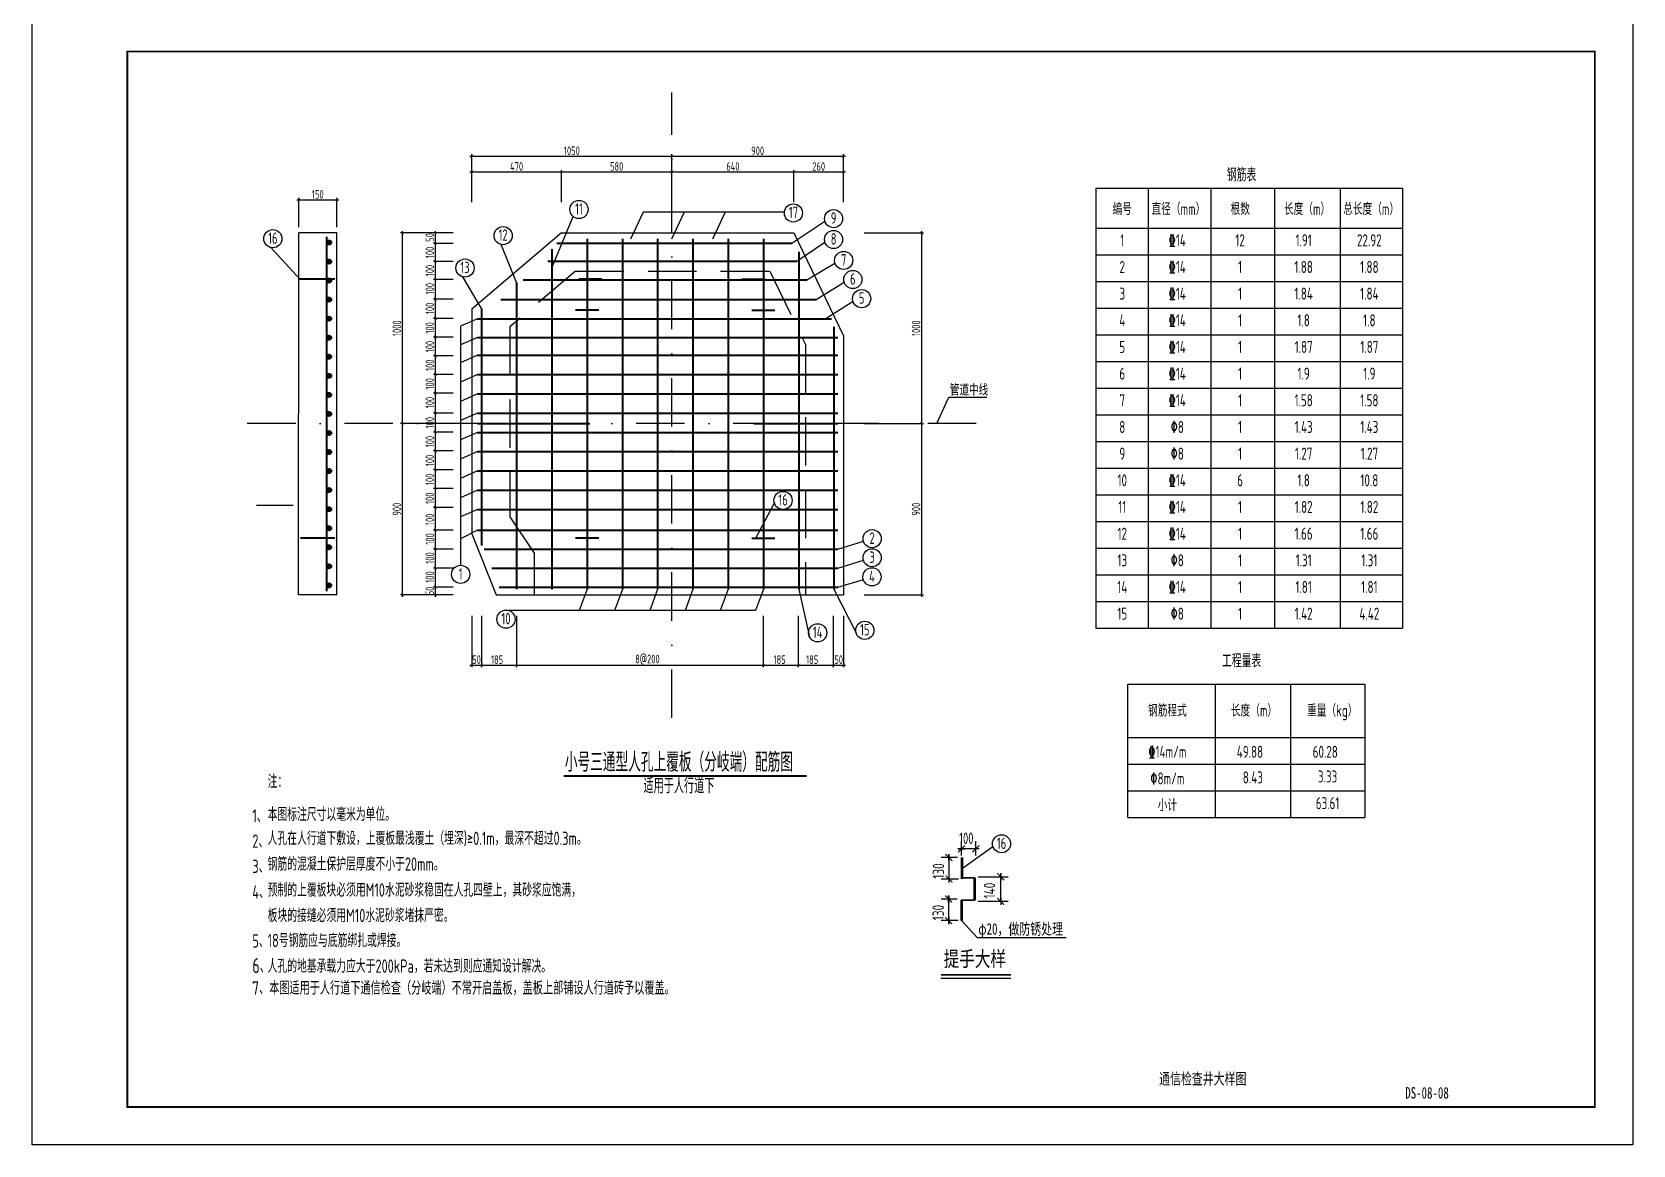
# Model space of a CAD drawing. Extents: x -62 to 831, y 1097 to 1691.
# Drawn here: x -62.2 to 357.8, y 1097 to 1389.1 of the extents above; entities that cross this region are included whole.
import ezdxf
from ezdxf.enums import TextEntityAlignment as Align

# ---------------------------------------------------------------- set-up
doc = ezdxf.new("R2010")
doc.units = 0
doc.linetypes.add('DASHDOT', pattern=[25.4, 12.7, -6.35, 0, -6.35])
doc.linetypes.add('DASHED', pattern=[19.05, 12.7, -6.35])
doc.layers.get('0').update_dxf_attribs({"linetype": 'CONTINUOUS'})
doc.layers.get('DEFPOINTS').update_dxf_attribs({"linetype": 'CONTINUOUS'})
for name, color, linetype in [('TK', 7, 'CONTINUOUS'), ('尺寸标注', 3, 'CONTINUOUS'), ('文字', 3, 'CONTINUOUS'), ('标注', 6, 'CONTINUOUS'), ('标注引线', 3, 'CONTINUOUS'), ('表格', 3, 'CONTINUOUS'), ('轮廓线', 1, 'CONTINUOUS')]:
    doc.layers.add(name, color=color, linetype=linetype)
doc.layers.add('钢筋', color=5, linetype='CONTINUOUS', lineweight=40)
doc.styles.add('HZTXT', font='仿宋_GB2312_0.ttf', dxfattribs={"width": 0.75, "height": 3})
doc.styles.add('JT-TK', font='simfang.ttf', dxfattribs={"width": 0.7, "height": 3})
doc.styles.get("Standard").update_dxf_attribs({"font": 'tssdeng.shx', "width": 0.7, "bigfont": 'tssdchn.shx'})

# ---------------------------------------------------------------- blocks, each defined once
blk = doc.blocks.new('_ARCHTICK')
at = {"color": 0, "linetype": 'ByBlock', "const_width": 0.15}
blk.add_lwpolyline([(-0.5, -0.5), (0.5, 0.5)], dxfattribs=at)
blk = doc.blocks.new('_DIMX')
blk.add_line((-150, 0), (150, 0))
at = {"const_width": 50}
blk.add_lwpolyline([(-150.36, -150.36), (150.36, 150.36)], dxfattribs=at)

msp = doc.modelspace()

# ---------------------------------------------------------------- hatches: boundary and pattern name
at = {"layer": '钢筋'}
h = msp.add_hatch(color=256, dxfattribs=at)
edge = h.paths.add_edge_path()
edge.add_arc((15.756, 1333.833), 0.563, 0, 360)
h = msp.add_hatch(color=256, dxfattribs=at)
edge = h.paths.add_edge_path()
edge.add_arc((15.756, 1328.833), 0.563, 0, 360)
h = msp.add_hatch(color=256, dxfattribs=at)
edge = h.paths.add_edge_path()
edge.add_arc((15.756, 1323.833), 0.563, 0, 360)
h = msp.add_hatch(color=256, dxfattribs=at)
edge = h.paths.add_edge_path()
edge.add_arc((15.756, 1318.833), 0.563, 0, 360)
h = msp.add_hatch(color=256, dxfattribs=at)
edge = h.paths.add_edge_path()
edge.add_arc((15.756, 1313.833), 0.563, 0, 360)
h = msp.add_hatch(color=256, dxfattribs=at)
edge = h.paths.add_edge_path()
edge.add_arc((15.756, 1308.833), 0.563, 0, 360)
h = msp.add_hatch(color=256, dxfattribs=at)
edge = h.paths.add_edge_path()
edge.add_arc((15.756, 1303.833), 0.563, 0, 360)
h = msp.add_hatch(color=256, dxfattribs=at)
edge = h.paths.add_edge_path()
edge.add_arc((15.756, 1298.833), 0.563, 0, 360)
h = msp.add_hatch(color=256, dxfattribs=at)
edge = h.paths.add_edge_path()
edge.add_arc((15.756, 1293.833), 0.563, 0, 360)
h = msp.add_hatch(color=256, dxfattribs=at)
edge = h.paths.add_edge_path()
edge.add_arc((15.756, 1288.833), 0.563, 0, 360)
h = msp.add_hatch(color=256, dxfattribs=at)
edge = h.paths.add_edge_path()
edge.add_arc((15.756, 1283.833), 0.563, 0, 360)
h = msp.add_hatch(color=256, dxfattribs=at)
edge = h.paths.add_edge_path()
edge.add_arc((15.756, 1278.833), 0.563, 0, 360)
h = msp.add_hatch(color=256, dxfattribs=at)
edge = h.paths.add_edge_path()
edge.add_arc((15.756, 1273.833), 0.563, 0, 360)
h = msp.add_hatch(color=256, dxfattribs=at)
edge = h.paths.add_edge_path()
edge.add_arc((15.756, 1268.833), 0.563, 0, 360)
h = msp.add_hatch(color=256, dxfattribs=at)
edge = h.paths.add_edge_path()
edge.add_arc((15.756, 1263.833), 0.563, 0, 360)
h = msp.add_hatch(color=256, dxfattribs=at)
edge = h.paths.add_edge_path()
edge.add_arc((15.756, 1258.833), 0.563, 0, 360)
h = msp.add_hatch(color=256, dxfattribs=at)
edge = h.paths.add_edge_path()
edge.add_arc((15.756, 1253.833), 0.563, 0, 360)
h = msp.add_hatch(color=256, dxfattribs=at)
edge = h.paths.add_edge_path()
edge.add_arc((15.756, 1248.833), 0.563, 0, 360)
h = msp.add_hatch(color=256, dxfattribs=at)
edge = h.paths.add_edge_path()
edge.add_arc((15.756, 1243.833), 0.563, 0, 360)

# ---------------------------------------------------------------- linework, layer by layer
at = {"linetype": 'DASHDOT'}
for p, q in [((105.714, 1209.06), (105.714, 1373.2)), ((185.521, 1286.333), (-6.901, 1286.333))]:
    msp.add_line(p, q, dxfattribs=at)
at = {"color": 0, "linetype": 'ByBlock'}
msp.add_line((6.308, 1264.833), (-3.26, 1264.833), dxfattribs=at)
at = {"layer": 'DEFPOINTS', "color": 0, "linetype": 'ByBlock'}
for p in [(7.808, 1307.833), (7.808, 1264.833)]:
    msp.add_point(p, dxfattribs=at)
at = {"layer": 'TK', "linetype": 'Continuous'}
for p, q in [((-62.162, 1096.953), (-62.162, 1393.953)), ((357.838, 1393.953), (357.838, 1096.953)), ((357.838, 1096.953), (-62.162, 1096.953))]:
    msp.add_line(p, q, dxfattribs=at)
at = {"layer": 'TK', "linetype": 'Continuous', "const_width": 0.5}
msp.add_lwpolyline([(-37.162, 1106.953), (-37.162, 1383.953), (347.838, 1383.953), (347.838, 1106.953), (-37.162, 1106.953)], dxfattribs=at)
at = {"layer": '尺寸标注'}
for p, q in [((53.214, 1344.423), (53.214, 1356.971)), ((105.714, 1344.423), (105.714, 1356.971)), ((105.714, 1344.423), (105.714, 1356.971)), ((150.714, 1344.423), (150.714, 1356.971)), ((52.714, 1356.471), (106.214, 1356.471)), ((53.214, 1344.423), (53.214, 1352.855)), ((76.714, 1344.423), (76.714, 1352.855)), ((105.214, 1356.471), (151.214, 1356.471)), ((105.714, 1344.423), (105.714, 1352.855)), ((137.714, 1344.423), (137.714, 1352.855)), ((150.714, 1344.423), (150.714, 1352.855)), ((52.714, 1352.355), (77.214, 1352.355)), ((76.214, 1352.355), (106.214, 1352.355)), ((105.214, 1352.355), (138.214, 1352.355)), ((137.214, 1352.355), (151.214, 1352.355)), ((7.308, 1345.028), (18.308, 1345.028)), ((7.808, 1337.833), (7.808, 1345.528)), ((17.808, 1337.833), (17.808, 1345.528)), ((48.3, 1336.333), (34.485, 1336.333)), ((34.985, 1336.833), (34.985, 1285.833)), ((48.3, 1336.333), (38.665, 1336.333)), ((48.3, 1336.333), (43.134, 1336.333)), ((43.634, 1336.833), (43.634, 1333.105)), ((156.107, 1336.333), (164.282, 1336.333)), ((156.107, 1336.333), (171.711, 1336.333)), ((171.211, 1336.833), (171.211, 1285.833)), ((48.3, 1333.605), (43.134, 1333.605)), ((43.634, 1333.105), (43.634, 1328.345)), ((48.3, 1328.845), (43.134, 1328.845)), ((43.634, 1328.345), (43.634, 1323.585)), ((48.3, 1324.085), (43.134, 1324.085)), ((43.634, 1323.585), (43.634, 1318.492)), ((48.3, 1318.992), (43.134, 1318.992)), ((43.634, 1318.492), (43.634, 1313.372)), ((48.3, 1313.872), (43.134, 1313.872)), ((43.634, 1313.372), (43.634, 1308.473)), ((48.3, 1308.973), (43.134, 1308.973)), ((43.634, 1308.473), (43.634, 1303.574)), ((48.3, 1304.074), (43.134, 1304.074)), ((43.634, 1303.574), (43.634, 1298.675)), ((48.3, 1299.175), (43.134, 1299.175)), ((43.634, 1298.675), (43.634, 1293.777)), ((48.3, 1294.277), (43.134, 1294.277)), ((43.634, 1293.777), (43.634, 1288.542)), ((48.3, 1286.333), (34.485, 1286.333)), ((48.3, 1286.333), (34.485, 1286.333)), ((34.985, 1286.833), (34.985, 1240.833)), ((48.3, 1289.042), (43.134, 1289.042)), ((43.634, 1288.542), (43.634, 1283.587)), ((156.107, 1286.333), (171.711, 1286.333)), ((156.107, 1286.333), (164.282, 1286.333)), ((156.107, 1286.333), (164.282, 1286.333)), ((156.107, 1286.333), (171.711, 1286.333)), ((171.211, 1286.833), (171.211, 1240.833)), ((48.3, 1284.087), (43.134, 1284.087)), ((43.634, 1283.587), (43.634, 1278.632)), ((48.3, 1279.132), (43.134, 1279.132)), ((43.634, 1278.632), (43.634, 1273.677)), ((48.3, 1274.177), (43.134, 1274.177)), ((43.634, 1273.677), (43.634, 1268.722)), ((48.3, 1269.222), (43.134, 1269.222)), ((43.634, 1268.722), (43.634, 1263.767)), ((48.3, 1264.267), (43.134, 1264.267)), ((43.634, 1263.767), (43.634, 1257.865)), ((48.3, 1258.365), (43.134, 1258.365)), ((43.634, 1257.865), (43.634, 1252.873)), ((48.3, 1253.373), (43.134, 1253.373)), ((43.634, 1252.873), (43.634, 1247.881)), ((48.3, 1248.381), (43.134, 1248.381)), ((43.634, 1247.881), (43.634, 1242.89)), ((48.3, 1243.39), (43.134, 1243.39)), ((48.3, 1241.333), (34.485, 1241.333)), ((48.3, 1241.333), (38.665, 1241.333)), ((48.3, 1241.333), (43.134, 1241.333)), ((43.634, 1242.89), (43.634, 1240.833)), ((156.107, 1241.333), (164.282, 1241.333)), ((157.607, 1241.333), (171.711, 1241.333)), ((53.214, 1235.865), (53.214, 1222.405)), ((55.714, 1235.865), (55.714, 1222.405)), ((64.908, 1235.865), (64.908, 1222.405)), ((129.671, 1235.865), (129.671, 1222.405)), ((138.852, 1235.865), (138.852, 1222.405)), ((148.034, 1235.865), (148.034, 1222.405)), ((148.034, 1235.865), (148.034, 1222.405)), ((150.714, 1235.865), (150.714, 1222.405)), ((52.714, 1222.905), (56.214, 1222.905)), ((55.214, 1222.905), (83.714, 1222.905)), ((83.714, 1222.905), (127.714, 1222.905)), ((126.714, 1222.905), (139.352, 1222.905)), ((135.214, 1222.905), (148.534, 1222.905)), ((147.534, 1222.905), (151.214, 1222.905)), ((181.654, 1172.942), (181.654, 1176.696)), ((185.441, 1172.942), (185.441, 1176.696)), ((180.653, 1172.413), (176.388, 1172.413)), ((178.388, 1171.513), (178.388, 1173.313)), ((178.388, 1172.407), (178.388, 1166.746)), ((180.754, 1174.696), (182.554, 1174.696)), ((185.441, 1174.696), (181.654, 1174.696)), ((186.341, 1174.696), (184.541, 1174.696)), ((178.388, 1167.64), (178.388, 1165.84)), ((191.962, 1166.458), (191.962, 1168.258)), ((180.854, 1166.74), (176.388, 1166.74)), ((186.045, 1167.358), (193.962, 1167.358)), ((191.962, 1160.93), (191.962, 1167.352)), ((180.575, 1161.512), (176.311, 1161.512)), ((178.311, 1160.612), (178.311, 1162.412)), ((178.311, 1161.506), (178.311, 1155.845)), ((186.045, 1160.924), (193.962, 1160.924)), ((191.962, 1161.824), (191.962, 1160.024)), ((180.777, 1155.839), (176.311, 1155.839)), ((178.311, 1156.739), (178.311, 1154.939))]:
    msp.add_line(p, q, dxfattribs=at)
at = {"layer": '尺寸标注', "const_width": 0.5}
msp.add_lwpolyline([(77.354, 1193.806), (141.057, 1193.806)], dxfattribs=at)
at = {"layer": '标注'}
for p, q in [((74.214, 1327.219), (79.846, 1340.63)), ((94.964, 1334.833), (98.289, 1341.869)), ((98.289, 1341.869), (135.202, 1341.869)), ((105.714, 1334.833), (109.039, 1341.869)), ((116.464, 1334.833), (119.789, 1341.869)), ((137.175, 1333.666), (145.839, 1339.42)), ((8.1, 1324.191), (0.474, 1332.512)), ((64.964, 1323.312), (60.88, 1333.323)), ((138.456, 1328.936), (145.839, 1333.941)), ((141.104, 1324.055), (148.487, 1328.441)), ((55.714, 1316.491), (50.88, 1324.812)), ((143.512, 1318.899), (150.895, 1323.441)), ((145.919, 1313.816), (153.302, 1318.441)), ((54.714, 1313.816), (50.221, 1311.84)), ((50.221, 1311.84), (50.221, 1249.176)), ((54.714, 1308.933), (50.221, 1306.957)), ((54.714, 1304.229), (50.221, 1302.253)), ((54.714, 1299.17), (50.221, 1297.194)), ((54.714, 1294.111), (50.221, 1292.135)), ((175.209, 1286.333), (178.328, 1293.204)), ((178.328, 1293.204), (188.347, 1293.204)), ((54.714, 1289.052), (50.221, 1287.076)), ((54.714, 1283.993), (50.221, 1282.017)), ((54.714, 1278.935), (50.221, 1276.958)), ((54.714, 1273.876), (50.221, 1271.9)), ((54.714, 1268.817), (50.221, 1266.841)), ((127.717, 1256.211), (132.637, 1265.48)), ((54.714, 1263.758), (50.221, 1261.782)), ((54.714, 1258.333), (50.221, 1256.062)), ((149.214, 1253.333), (155.952, 1255.415)), ((149.214, 1248.333), (155.952, 1250.415)), ((149.214, 1243.333), (155.952, 1245.415)), ((83.464, 1242.833), (81.398, 1237.202)), ((92.714, 1242.833), (90.648, 1237.202)), ((101.964, 1242.833), (99.898, 1237.202)), ((111.214, 1242.833), (109.148, 1237.202)), ((120.464, 1242.833), (118.398, 1237.202)), ((129.714, 1242.833), (127.648, 1237.202)), ((138.964, 1242.833), (141.71, 1230.72)), ((148.214, 1242.833), (154.086, 1231.383)), ((127.648, 1237.202), (62.997, 1237.202)), ((181.94, 1169.603), (189.903, 1175.333))]:
    msp.add_line(p, q, dxfattribs=at)
for centre in [(81.325, 1342.495), (137.582, 1341.58), (148.12, 1340.1), (1.024, 1334.828), (61.43, 1335.639), (148.12, 1334.62), (150.768, 1329.12), (51.43, 1327.128), (153.176, 1324.12), (155.482, 1319.085), (134.87, 1266.138), (158.235, 1256.089), (158.235, 1251.089), (50.287, 1246.724), (158.184, 1246.073), (62.186, 1234.964), (143.943, 1231.378), (156.319, 1232.041), (192.184, 1176.012)]:
    msp.add_circle(centre, 2.38, dxfattribs=at)
at = {"layer": '标注引线'}
for p, q in [((185.761, 1151.442), (181.64, 1155.833)), ((185.761, 1151.442), (209.179, 1151.442)), ((194.646, 1140.632), (176.26, 1140.632))]:
    msp.add_line(p, q, dxfattribs=at)
at = {"layer": '标注引线', "const_width": 0.4}
msp.add_lwpolyline([(194.646, 1141.632), (176.26, 1141.632)], dxfattribs=at)
at = {"layer": '表格'}
for p, q in [((216.896, 1348.08), (297.351, 1348.08)), ((216.896, 1348.08), (216.896, 1232.58)), ((230.644, 1348.08), (230.644, 1232.58)), ((247.132, 1348.08), (247.132, 1232.58)), ((263.812, 1348.08), (263.812, 1232.58)), ((281.045, 1348.08), (281.045, 1232.58)), ((297.351, 1348.08), (297.351, 1232.58)), ((216.896, 1337.58), (297.351, 1337.58)), ((216.896, 1330.58), (297.351, 1330.58)), ((216.896, 1323.58), (297.351, 1323.58)), ((216.896, 1316.58), (297.351, 1316.58)), ((216.896, 1309.58), (297.351, 1309.58)), ((216.896, 1302.58), (297.351, 1302.58)), ((216.896, 1295.58), (297.351, 1295.58)), ((216.896, 1288.58), (297.351, 1288.58)), ((216.896, 1281.58), (297.351, 1281.58)), ((216.896, 1274.58), (297.351, 1274.58)), ((216.896, 1267.58), (297.351, 1267.58)), ((216.896, 1260.58), (297.351, 1260.58)), ((216.896, 1253.58), (297.351, 1253.58)), ((216.896, 1246.58), (297.351, 1246.58)), ((216.896, 1239.58), (297.351, 1239.58)), ((216.896, 1232.58), (297.351, 1232.58)), ((216.896, 1232.58), (297.351, 1232.58)), ((225.341, 1217.935), (287.494, 1217.935)), ((225.341, 1182.935), (225.341, 1217.935)), ((248.228, 1217.935), (248.228, 1182.935)), ((267.985, 1217.935), (267.985, 1182.935)), ((287.494, 1217.935), (287.494, 1182.935)), ((225.341, 1203.935), (287.494, 1203.935)), ((225.341, 1196.935), (287.494, 1196.935)), ((225.341, 1189.935), (287.494, 1189.935)), ((225.341, 1182.935), (287.494, 1182.935)), ((225.341, 1182.935), (287.494, 1182.935))]:
    msp.add_line(p, q, dxfattribs=at)
at = {"layer": '轮廓线'}
for p, q in [((7.751, 1241.333), (7.808, 1336.333)), ((17.808, 1336.333), (7.808, 1336.333)), ((17.808, 1241.333), (17.808, 1336.333)), ((76.714, 1336.333), (53.214, 1316.333)), ((76.714, 1336.333), (137.714, 1336.333)), ((137.714, 1336.333), (150.714, 1309.333)), ((53.214, 1316.333), (53.214, 1257.333)), ((150.714, 1309.333), (150.714, 1241.333)), ((53.214, 1257.333), (59.614, 1241.333)), ((17.808, 1241.333), (7.751, 1241.333)), ((59.614, 1241.333), (150.714, 1241.333))]:
    msp.add_line(p, q, dxfattribs=at)
at = {"layer": '轮廓线', "linetype": 'DASHED'}
for p, q in [((80.393, 1326.333), (63.214, 1311.712)), ((80.393, 1326.333), (131.43, 1326.333)), ((131.43, 1326.333), (140.714, 1307.051)), ((63.214, 1311.712), (63.214, 1261.833)), ((140.714, 1307.051), (140.714, 1241.333)), ((63.214, 1261.833), (69.614, 1252.333)), ((69.614, 1252.333), (69.614, 1241.333))]:
    msp.add_line(p, q, dxfattribs=at)
at = {"layer": '钢筋'}
for p, q in [((15.215, 1242.333), (15.215, 1335.333)), ((74.214, 1332.079), (74.214, 1242.833)), ((75.492, 1333.666), (137.175, 1333.666)), ((83.464, 1334.772), (83.464, 1242.833)), ((92.714, 1334.772), (92.714, 1242.833)), ((101.964, 1334.772), (101.964, 1242.833)), ((111.214, 1334.772), (111.214, 1242.833)), ((120.464, 1334.772), (120.464, 1242.833)), ((129.714, 1334.772), (129.714, 1242.833)), ((73.153, 1328.936), (138.456, 1328.936)), ((138.964, 1331.366), (138.964, 1242.833)), ((17.308, 1324.191), (8.1, 1324.191)), ((64.964, 1323.312), (64.964, 1242.833)), ((66.69, 1324.055), (141.104, 1324.055)), ((87.348, 1324.191), (81.281, 1324.191)), ((124.079, 1324.191), (130.146, 1324.191)), ((60.815, 1318.899), (143.512, 1318.899)), ((55.714, 1316.491), (55.714, 1254.27)), ((86.497, 1316.093), (80.43, 1316.093)), ((126.68, 1316.093), (132.747, 1316.093)), ((54.714, 1313.816), (147.566, 1313.816)), ((148.214, 1311.68), (148.214, 1242.833)), ((54.714, 1308.933), (149.214, 1308.933)), ((54.714, 1304.229), (149.214, 1304.229)), ((54.714, 1299.17), (149.214, 1299.17)), ((54.714, 1294.111), (149.214, 1294.111)), ((54.714, 1289.052), (149.214, 1289.052)), ((54.714, 1286.333), (84.214, 1286.333)), ((127.214, 1286.333), (149.214, 1286.333)), ((54.714, 1283.993), (149.214, 1283.993)), ((54.714, 1278.935), (149.214, 1278.935)), ((54.714, 1273.876), (149.214, 1273.876)), ((54.714, 1268.817), (149.214, 1268.817)), ((54.714, 1263.758), (149.214, 1263.758)), ((17.308, 1256.211), (8.298, 1256.211)), ((54.714, 1258.333), (149.214, 1258.333)), ((86.497, 1256.211), (80.43, 1256.211)), ((126.68, 1256.211), (132.747, 1256.211)), ((56.429, 1253.333), (149.214, 1253.333)), ((58.429, 1248.333), (149.214, 1248.333)), ((60.429, 1243.333), (149.214, 1243.333))]:
    msp.add_line(p, q, dxfattribs=at)
at = {"layer": '钢筋', "const_width": 0.4}
for points in [[(181.64, 1166.74), (181.64, 1172.444)], [(181.94, 1166.751), (181.94, 1172.455)], [(185.003, 1167.06), (181.64, 1167.06)], [(185.303, 1167.071), (181.94, 1167.071)], [(185.003, 1161.219), (185.003, 1167.06)], [(185.303, 1161.23), (185.303, 1167.071)], [(181.562, 1155.839), (181.562, 1161.219)], [(181.562, 1161.219), (185.003, 1161.219)], [(181.862, 1155.825), (181.862, 1161.23)], [(181.862, 1161.23), (185.303, 1161.23)]]:
    msp.add_lwpolyline(points, dxfattribs=at)
at = {"layer": '钢筋'}
for centre in [(15.756, 1333.833), (15.756, 1328.833), (15.756, 1323.833), (15.756, 1318.833), (15.756, 1313.833), (15.756, 1308.833), (15.756, 1303.833), (15.756, 1298.833), (15.756, 1293.833), (15.756, 1288.833), (15.756, 1283.833), (15.756, 1278.833), (15.756, 1273.833), (15.756, 1268.833), (15.756, 1263.833), (15.756, 1258.833), (15.756, 1253.833), (15.756, 1248.833), (15.756, 1243.833)]:
    msp.add_circle(centre, 0.563, dxfattribs=at)

# ---------------------------------------------------------------- block references
at = {"layer": '尺寸标注'}
for name, p, xscale, yscale, zscale, rotation in [('_ARCHTICK', (53.214, 1356.471), 0.75, 0.75, 0.75, 180), ('_ARCHTICK', (105.714, 1356.471), 0.75, 0.75, 0.75, 180), ('_ARCHTICK', (53.214, 1352.355), 0.75, 0.75, 0.75, 180), ('_ARCHTICK', (76.714, 1352.355), 0.75, 0.75, 0.75, 180), ('_ARCHTICK', (105.714, 1352.355), 0.75, 0.75, 0.75, 180), ('_ARCHTICK', (137.714, 1352.355), 0.75, 0.75, 0.75, 180), ('_ARCHTICK', (7.808, 1345.028), 0.75, 0.75, 0.75, 180), ('_ARCHTICK', (34.985, 1336.333), 0.75, 0.75, 0.75, 90), ('_ARCHTICK', (43.634, 1336.333), 0.75, 0.75, 0.75, 90), ('_ARCHTICK', (171.211, 1336.333), 0.75, 0.75, 0.75, 90), ('_ARCHTICK', (43.634, 1333.605), 0.75, 0.75, 0.75, 270), ('_ARCHTICK', (43.634, 1333.605), 0.75, 0.75, 0.75, 90), ('_ARCHTICK', (43.634, 1328.845), 0.75, 0.75, 0.75, 270), ('_ARCHTICK', (43.634, 1328.845), 0.75, 0.75, 0.75, 90), ('_ARCHTICK', (43.634, 1324.085), 0.75, 0.75, 0.75, 270), ('_ARCHTICK', (43.634, 1324.085), 0.75, 0.75, 0.75, 90), ('_ARCHTICK', (43.634, 1318.992), 0.75, 0.75, 0.75, 270), ('_ARCHTICK', (43.634, 1318.992), 0.75, 0.75, 0.75, 90), ('_ARCHTICK', (43.634, 1313.872), 0.75, 0.75, 0.75, 270), ('_ARCHTICK', (43.634, 1313.872), 0.75, 0.75, 0.75, 90), ('_ARCHTICK', (43.634, 1308.973), 0.75, 0.75, 0.75, 270), ('_ARCHTICK', (43.634, 1308.973), 0.75, 0.75, 0.75, 90), ('_ARCHTICK', (43.634, 1304.074), 0.75, 0.75, 0.75, 270), ('_ARCHTICK', (43.634, 1304.074), 0.75, 0.75, 0.75, 90), ('_ARCHTICK', (43.634, 1299.175), 0.75, 0.75, 0.75, 270), ('_ARCHTICK', (43.634, 1299.175), 0.75, 0.75, 0.75, 90), ('_ARCHTICK', (43.634, 1294.277), 0.75, 0.75, 0.75, 270), ('_ARCHTICK', (43.634, 1294.277), 0.75, 0.75, 0.75, 90), ('_ARCHTICK', (43.634, 1289.042), 0.75, 0.75, 0.75, 270), ('_ARCHTICK', (43.634, 1289.042), 0.75, 0.75, 0.75, 90), ('_ARCHTICK', (34.985, 1286.333), 0.75, 0.75, 0.75, 270), ('_ARCHTICK', (34.985, 1286.333), 0.75, 0.75, 0.75, 90), ('_ARCHTICK', (171.211, 1286.333), 0.75, 0.75, 0.75, 270), ('_ARCHTICK', (171.211, 1286.333), 0.75, 0.75, 0.75, 90), ('_ARCHTICK', (43.634, 1284.087), 0.75, 0.75, 0.75, 270), ('_ARCHTICK', (43.634, 1284.087), 0.75, 0.75, 0.75, 90), ('_ARCHTICK', (43.634, 1279.132), 0.75, 0.75, 0.75, 270), ('_ARCHTICK', (43.634, 1279.132), 0.75, 0.75, 0.75, 90), ('_ARCHTICK', (43.634, 1274.177), 0.75, 0.75, 0.75, 270), ('_ARCHTICK', (43.634, 1274.177), 0.75, 0.75, 0.75, 90), ('_ARCHTICK', (43.634, 1269.222), 0.75, 0.75, 0.75, 270), ('_ARCHTICK', (43.634, 1269.222), 0.75, 0.75, 0.75, 90), ('_ARCHTICK', (43.634, 1264.267), 0.75, 0.75, 0.75, 270), ('_ARCHTICK', (43.634, 1264.267), 0.75, 0.75, 0.75, 90), ('_ARCHTICK', (43.634, 1258.365), 0.75, 0.75, 0.75, 270), ('_ARCHTICK', (43.634, 1258.365), 0.75, 0.75, 0.75, 90), ('_ARCHTICK', (43.634, 1253.373), 0.75, 0.75, 0.75, 270), ('_ARCHTICK', (43.634, 1253.373), 0.75, 0.75, 0.75, 90), ('_ARCHTICK', (43.634, 1248.381), 0.75, 0.75, 0.75, 270), ('_ARCHTICK', (43.634, 1248.381), 0.75, 0.75, 0.75, 90), ('_ARCHTICK', (43.634, 1243.39), 0.75, 0.75, 0.75, 270), ('_ARCHTICK', (43.634, 1243.39), 0.75, 0.75, 0.75, 90), ('_ARCHTICK', (34.985, 1241.333), 0.75, 0.75, 0.75, 270), ('_ARCHTICK', (43.634, 1241.333), 0.75, 0.75, 0.75, 270), ('_ARCHTICK', (43.634, 1241.333), 0.75, 0.75, 0.75, 90), ('_ARCHTICK', (171.211, 1241.333), 0.75, 0.75, 0.75, 270), ('_ARCHTICK', (53.214, 1222.905), 0.75, 0.75, 0.75, 180), ('_ARCHTICK', (55.714, 1222.905), 0.75, 0.75, 0.75, 180), ('_ARCHTICK', (64.908, 1222.905), 0.75, 0.75, 0.75, 180), ('_ARCHTICK', (129.671, 1222.905), 0.75, 0.75, 0.75, 180), ('_ARCHTICK', (138.852, 1222.905), 0.75, 0.75, 0.75, 180), ('_ARCHTICK', (148.034, 1222.905), 0.75, 0.75, 0.75, 180), ('_DIMX', (178.394, 1172.407), 0.005999999993946403, 0.005999999993946403, 0.005999999993946403, 270), ('_DIMX', (181.654, 1174.696), 0.005999999993946403, 0.005999999993946403, 0.005999999993946403, 180), ('_DIMX', (185.441, 1174.696), 0.005999999993946403, 0.005999999993946403, 0.005999999993946403, 180), ('_DIMX', (178.394, 1166.74), 0.005999999993946403, 0.005999999993946403, 0.005999999993946403, 270), ('_DIMX', (191.968, 1167.352), 0.005999999993946403, 0.005999999993946403, 0.005999999993946403, 270), ('_DIMX', (178.317, 1161.506), 0.005999999993946403, 0.005999999993946403, 0.005999999993946403, 270), ('_DIMX', (191.968, 1160.924), 0.005999999993946403, 0.005999999993946403, 0.005999999993946403, 270), ('_DIMX', (178.317, 1155.845), 0.005999999993946403, 0.005999999993946403, 0.005999999993946403, 270)]:
    msp.add_blockref(name, p, dxfattribs=dict(at, xscale=xscale, yscale=yscale, zscale=zscale, rotation=rotation))
at = {"layer": '尺寸标注', "xscale": 0.75, "yscale": 0.75, "zscale": 0.75}
for p in [(105.714, 1356.471), (150.714, 1356.471), (76.714, 1352.355), (105.714, 1352.355), (137.714, 1352.355), (150.714, 1352.355), (17.808, 1345.028), (55.714, 1222.905), (64.908, 1222.905), (129.671, 1222.905), (138.852, 1222.905), (148.034, 1222.905), (150.714, 1222.905)]:
    msp.add_blockref('_ARCHTICK', p, dxfattribs=at)

# ---------------------------------------------------------------- texts
at = {"layer": 'TK', "color": 0, "style": 'JT-TK', "width": 0.7}
for s, p in [('通信检查井大样图', (244.971, 1114.393)), ('DS-08-08', (303.806, 1110.648))]:
    msp.add_text(s, height=3, dxfattribs=at).set_placement(p, align=Align.MIDDLE)
at = {"layer": '尺寸标注', "width": 0.7}
for s, p in [('钢筋表', (255.166, 1349.84)), ('工程量表', (255.166, 1222.276))]:
    msp.add_text(s, height=3.5, dxfattribs=at).set_placement(p, align=Align.CENTER)
for s, height, p in [('小号三通型人孔上覆板（分岐端）配筋图', 5, (77.617, 1194.927)), ('注：', 3.5, (-0.352, 1190.621)), ('适用于人行道下', 4, (98.248, 1189.232)), ('1、', 3.5, (-4.355, 1181.581)), ('本图标注尺寸以毫米为单位。', 3.5, (-0.352, 1181.982)), ('2、', 3.5, (-4.355, 1174.954)), ('人孔在人行道下敷设，上覆板最浅覆土（埋深)≥0.1m，最深不超过0.3m。', 3.5, (-0.352, 1175.695)), ('100', 3, (181.072, 1175.946)), ('3、', 3.5, (-4.355, 1168.327)), ('钢筋的混凝土保护层厚度不小于20mm。', 3.5, (-0.352, 1168.938)), ('4、', 3.5, (-4.355, 1161.632)), ('预制的上覆板块必须用M10水泥砂浆稳固在人孔四壁上，其砂浆应饱满，', 3.5, (-0.352, 1162.126)), ('板块的接缝必须用M10水泥砂浆堵抹严密。', 3.5, (-0.352, 1155.443)), ('5、', 3.5, (-4.355, 1148.772)), ('18号钢筋应与底筋绑扎或焊接。', 3.5, (-0.352, 1148.877)), ('6、', 4, (-4.355, 1142.051)), ('人孔的地基承载力应大于200kPa，若未达到则应通知设计解决。', 3.5, (-0.352, 1142.156))]:
    msp.add_text(s, height=height, dxfattribs=at).set_placement(p)
at = {"layer": '尺寸标注', "width": 0.75}
for s, p in [('130', (177.138, 1166.834)), ('140', (190.533, 1161.65)), ('130', (177.061, 1155.934))]:
    msp.add_text(s, height=3, rotation=90, dxfattribs=at).set_placement(p)
at = {"layer": '尺寸标注', "char_height": 2.25, "attachment_point": 5}
for s, insert in [('\\A1;1050', (79.464, 1357.909)), ('\\A1;900', (128.214, 1357.909)), ('\\A1;470', (64.964, 1353.792)), ('\\A1;580', (91.214, 1353.792)), ('\\A1;640', (121.714, 1353.792)), ('\\A1;260', (144.214, 1353.792)), ('\\A1;150', (12.808, 1346.466)), ('\\A1;50', (54.464, 1224.342)), ('\\A1;185', (59.835, 1224.342)), ('\\A1;8@200', (99.287, 1224.342)), ('\\A1;185', (133.957, 1224.342)), ('\\A1;185', (142.507, 1224.342)), ('\\A1;50', (149.452, 1224.342))]:
    msp.add_mtext(s, dxfattribs=dict(at, insert=insert))
at = {"layer": '尺寸标注', "char_height": 2.25, "attachment_point": 5, "rotation": 90}
for s, insert in [('\\A1;50', (42.197, 1335.157)), ('\\A1;100', (42.197, 1331.231)), ('\\A1;100', (42.197, 1326.471)), ('\\A1;100', (42.197, 1321.711)), ('\\A1;100', (42.197, 1316.535)), ('\\A1;1000', (33.548, 1311.333)), ('\\A1;100', (42.197, 1311.415)), ('\\A1;1000', (169.774, 1311.333)), ('\\A1;100', (42.197, 1306.516)), ('\\A1;100', (42.197, 1301.617)), ('\\A1;100', (42.197, 1296.718)), ('\\A1;100', (42.197, 1291.819)), ('\\A1;100', (42.197, 1286.529)), ('\\A1;100', (42.197, 1281.574)), ('\\A1;100', (42.197, 1276.619)), ('\\A1;100', (42.197, 1271.663)), ('\\A1;900', (33.548, 1263.833)), ('\\A1;100', (42.197, 1266.708)), ('\\A1;900', (169.774, 1263.833)), ('\\A1;100', (42.197, 1261.177)), ('\\A1;100', (42.197, 1256.012)), ('\\A1;100', (42.197, 1251.02)), ('\\A1;100', (42.197, 1246.029)), ('\\A1;50', (42.197, 1242.373))]:
    msp.add_mtext(s, dxfattribs=dict(at, insert=insert))
at = {"layer": '尺寸标注', "insert": (-4.473, 1145.74), "char_height": 3.5, "width": 17169.19763, "attachment_point": 1}
msp.add_mtext('{\\W0.8;\\P7、本图适用于人行道下通信检查（分岐端）不常开启盖板，盖板上部铺设人行道砖予以覆盖。}', dxfattribs=at)
at = {"layer": '文字', "style": 'HZTXT'}
for s, height, width, p in [('φ20，做防锈处理', 3, 0.7, (186.096, 1152.164)), ('提手大样', 4, 0.75, (176.995, 1143.821))]:
    msp.add_text(s, height=height, dxfattribs=dict(at, width=width)).set_placement(p)
at = {"layer": '标注', "width": 0.7}
for s, p in [('11', (81.329, 1341.142)), ('17', (137.586, 1340.227)), ('9', (148.124, 1338.747)), ('16', (1.028, 1333.475)), ('12', (61.434, 1334.286)), ('8', (148.124, 1333.268)), ('13', (51.434, 1325.775)), ('7', (150.772, 1327.768)), ('6', (153.179, 1322.768)), ('5', (155.486, 1317.732)), ('管道中线', (183.652, 1293.654)), ('16', (134.873, 1264.786)), ('2', (158.238, 1254.736)), ('3', (158.238, 1249.736)), ('1', (50.291, 1245.371)), ('4', (158.188, 1244.721)), ('10', (62.19, 1233.611)), ('14', (143.946, 1230.025)), ('15', (156.323, 1230.688)), ('16', (192.188, 1174.659))]:
    msp.add_text(s, height=3, dxfattribs=at).set_placement(p, align=Align.CENTER)
at = {"layer": '表格', "width": 0.7}
for s, p in [('编号', (223.856, 1341.052)), ('直径（mm）', (238.591, 1341.052)), ('根数', (254.819, 1341.052)), ('长度（m）', (272.345, 1341.052)), ('总长度（m）', (289.152, 1341.052)), ('1', (223.856, 1332.837)), ('%%13214', (238.275, 1332.837)), ('12', (254.763, 1332.837)), ('1.91', (271.443, 1332.837)), ('22.92', (288.676, 1332.837)), ('2', (223.856, 1325.837)), ('%%13214', (238.275, 1325.837)), ('1', (254.763, 1325.837)), ('1.88', (271.443, 1325.837)), ('1.88', (288.676, 1325.837)), ('3', (223.856, 1318.837)), ('%%13214', (238.275, 1318.837)), ('1', (254.763, 1318.837)), ('1.84', (271.443, 1318.837)), ('1.84', (288.676, 1318.837)), ('4', (223.856, 1311.837)), ('%%13214', (238.275, 1311.837)), ('1', (254.763, 1311.837)), ('1.8', (271.443, 1311.837)), ('1.8', (288.676, 1311.837)), ('5', (223.856, 1304.837)), ('%%13214', (238.275, 1304.837)), ('1', (254.763, 1304.837)), ('1.87', (271.443, 1304.837)), ('1.87', (288.676, 1304.837)), ('6', (223.856, 1297.837)), ('%%13214', (238.275, 1297.837)), ('1', (254.763, 1297.837)), ('1.9', (271.443, 1297.837)), ('1.9', (288.676, 1297.837)), ('7', (223.856, 1290.837)), ('%%13214', (238.275, 1290.837)), ('1', (254.763, 1290.837)), ('1.58', (271.443, 1290.837)), ('1.58', (288.676, 1290.837)), ('8', (223.856, 1283.837)), ('%%1308', (238.275, 1283.837)), ('1', (254.763, 1283.837)), ('1.43', (271.443, 1283.837)), ('1.43', (288.676, 1283.837)), ('9', (223.856, 1276.837)), ('%%1308', (238.275, 1276.837)), ('1', (254.763, 1276.837)), ('1.27', (271.443, 1276.837)), ('1.27', (288.697, 1276.837)), ('10', (223.856, 1269.837)), ('%%13214', (238.275, 1269.837)), ('6', (254.763, 1269.837)), ('1.8', (271.443, 1269.837)), ('10.8', (288.676, 1269.837)), ('11', (223.856, 1262.837)), ('%%13214', (238.275, 1262.837)), ('1', (254.763, 1262.837)), ('1.82', (271.443, 1262.837)), ('1.82', (288.676, 1262.837)), ('12', (223.856, 1255.837)), ('%%13214', (238.275, 1255.837)), ('1', (254.763, 1255.837)), ('1.66', (271.443, 1255.837)), ('1.66', (288.676, 1255.837)), ('13', (223.856, 1248.837)), ('%%1308', (238.275, 1248.837)), ('1', (254.763, 1248.837)), ('1.31', (271.443, 1248.837)), ('1.31', (288.676, 1248.837)), ('14', (223.856, 1241.837)), ('%%13214', (238.275, 1241.837)), ('1', (254.763, 1241.837)), ('1.81', (271.443, 1241.837)), ('1.81', (288.676, 1241.837)), ('15', (223.856, 1234.837)), ('%%1308', (238.275, 1234.837)), ('1', (254.763, 1234.837)), ('1.42', (271.443, 1234.837)), ('4.42', (288.676, 1234.837)), ('钢筋程式', (235.695, 1209.406)), ('长度（m）', (258.426, 1209.406)), ('重量（kg）', (278.943, 1209.406)), ('%%13214m/m', (235.695, 1198.577)), ('49.88', (257.353, 1198.577)), ('60.28', (277.11, 1198.577)), ('%%1308m/m', (235.695, 1191.577)), ('3.33', (277.717, 1192.088)), ('小计', (235.695, 1184.577)), ('63.61', (277.717, 1185.088))]:
    msp.add_text(s, height=3.15, dxfattribs=at).set_placement(p, align=Align.CENTER)
msp.add_text('8.43', height=3.15, dxfattribs=at).set_placement((258.107, 1193.435), align=Align.MIDDLE_CENTER)

doc.saveas('drawing.dxf')
